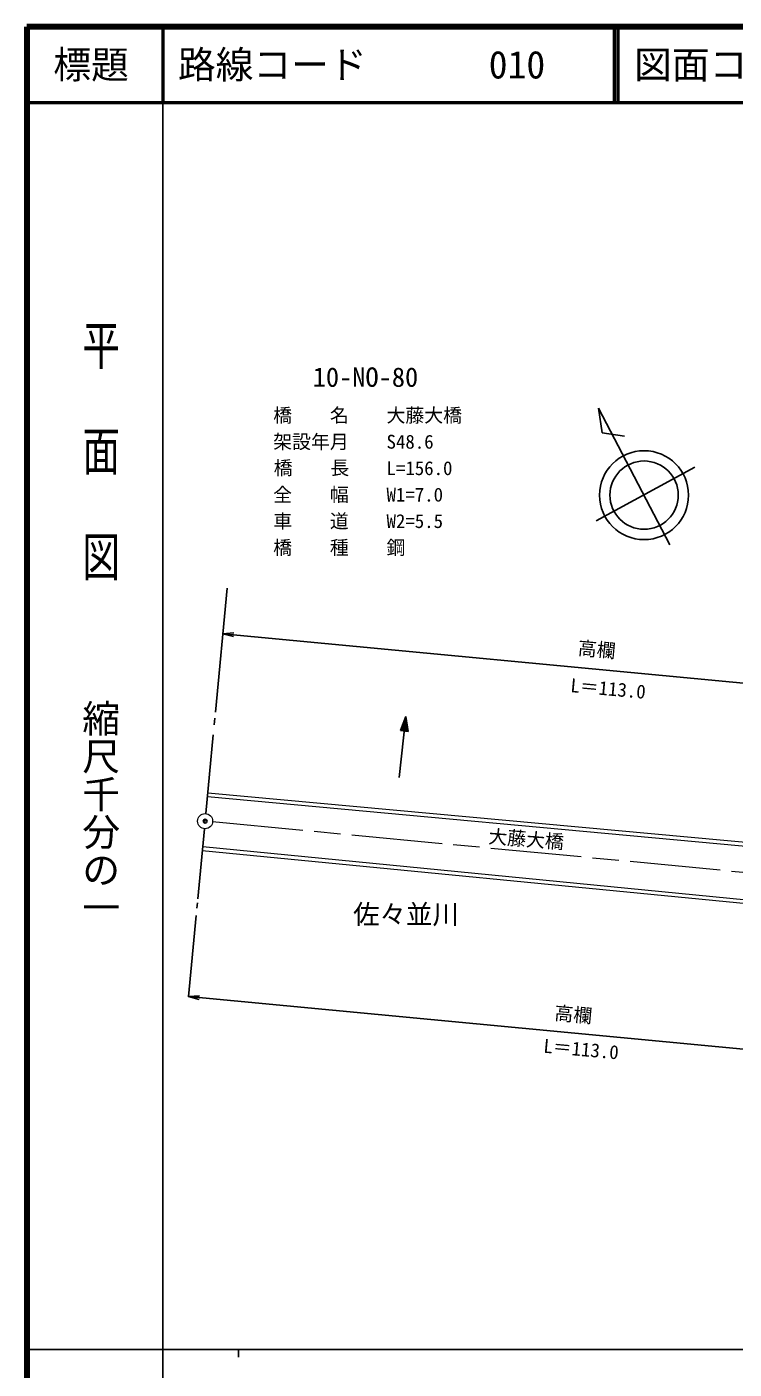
# Model space of a CAD drawing. Units: millimetres, scale not verified. Extents: x 40000 to 680000, y 20000 to 380000.
# Drawn here: x 40000 to 133634, y 202409 to 380000 of the extents above; entities that cross this region are included whole.
import ezdxf
from ezdxf.enums import TextEntityAlignment as Align

# ---------------------------------------------------------------- set-up
doc = ezdxf.new("R2010")
doc.units = ezdxf.units.MM
doc.header["$LTSCALE"] = 1000
doc.header["$PDMODE"] = 32
doc.header["$PDSIZE"] = 500
doc.linetypes.add('CHAIN', pattern=[18.5, 12, -1.5, 3.5, -1.5])
for name, color, linetype, lineweight in [('M-BGD', 7, 'Continuous', 13), ('M-BGD-RSTR', 3, 'Continuous', 13), ('M-BMK', 2, 'CHAIN', 13), ('M-BMK-SRVR', 3, 'Continuous', 25), ('M-OTRS', 6, 'Continuous', 25), ('M-STR-HTXT', 7, 'Continuous', 13), ('M-STR-STR1', 1, 'Continuous', 13), ('M-STR-STR3', 7, 'Continuous', 25), ('M-TTL', 2, 'Continuous', 140), ('M-TTL-BAND', 7, 'Continuous', 25), ('M-TTL-LINE', 7, 'Continuous', 50), ('M-TTL-TXT', 7, 'Continuous', 13)]:
    doc.layers.add(name, color=color, linetype=linetype, lineweight=lineweight)
doc.styles.add('@ＭＳ ゴシック', font='')
doc.styles.add('ＭＳ ゴシック', font='')
doc.styles.get('@ＭＳ ゴシック').set_extended_font_data('@MS Gothic')
doc.styles.get('ＭＳ ゴシック').set_extended_font_data('MS Gothic')

# ---------------------------------------------------------------- blocks, each defined once
blk = doc.blocks.new('open_arrow')
at = {"color": 0, "linetype": 'Continuous', "lineweight": -2}
blk.add_lwpolyline([(7.5, 1.25), (0, 0), (7.5, -1.25)], dxfattribs=at)

msp = doc.modelspace()

# ---------------------------------------------------------------- linework, layer by layer
at = {"layer": 'M-BGD', "lineweight": 25}
for p, q in [((89284, 280684), (90168, 288752)), ((90168, 288752), (89443, 286888)), ((89774, 287739), (90333, 287677)), ((89792, 287787), (90325, 287729)), ((89811, 287835), (90317, 287780)), ((89830, 287883), (90309, 287831)), ((89849, 287932), (90302, 287882)), ((89868, 287980), (90294, 287933)), ((89886, 288028), (90286, 287984)), ((89905, 288076), (90278, 288036)), ((89924, 288125), (90270, 288087)), ((89943, 288173), (90262, 288138)), ((89961, 288221), (90254, 288189)), ((89980, 288269), (90246, 288240)), ((89999, 288318), (90239, 288291)), ((90018, 288366), (90231, 288343)), ((90036, 288414), (90223, 288394)), ((90055, 288462), (90215, 288445)), ((90074, 288511), (90207, 288496)), ((90093, 288559), (90199, 288547)), ((90111, 288607), (90191, 288598)), ((90130, 288655), (90183, 288650)), ((90149, 288704), (90176, 288701)), ((90168, 288752), (90472, 286775)), ((89443, 286888), (90472, 286775)), ((89455, 286919), (90467, 286808)), ((89473, 286967), (90459, 286859)), ((89492, 287015), (90451, 286910)), ((89511, 287063), (90443, 286961)), ((89530, 287112), (90435, 287012)), ((89549, 287160), (90427, 287063)), ((89567, 287208), (90420, 287115)), ((89586, 287256), (90412, 287166)), ((89605, 287305), (90404, 287217)), ((89624, 287353), (90396, 287268)), ((89642, 287401), (90388, 287319)), ((89661, 287449), (90380, 287370)), ((89680, 287498), (90372, 287422)), ((89699, 287546), (90365, 287473)), ((89717, 287594), (90357, 287524)), ((89736, 287642), (90349, 287575)), ((89755, 287690), (90341, 287626))]:
    msp.add_line(p, q, dxfattribs=at)
at = {"layer": 'M-BGD'}
for p, q in [((63906, 278168), (166674, 268705)), ((63277, 271547), (175988, 260537))]:
    msp.add_line(p, q, dxfattribs=at)
at = {"layer": 'M-BGD-RSTR'}
msp.add_circle((63598, 274909), 1000, dxfattribs=at)
at = {"layer": 'M-BMK'}
msp.add_line((64597, 274867), (162138, 265562), dxfattribs=at)
at = {"layer": 'M-BMK-SRVR'}
for p, q in [((125112, 311455), (115679, 329546)), ((115679, 329546), (116181, 326292)), ((116181, 326292), (119106, 325833)), ((115378, 314652), (128424, 321733)), ((66525, 305724), (64965, 289314)), ((64892, 288541), (64808, 287654)), ((64680, 286311), (63692, 275912)), ((63500, 273895), (62622, 264650)), ((62571, 264115), (62504, 263408)), ((62412, 262445), (61391, 251702))]:
    msp.add_line(p, q, dxfattribs=at)
for radius in [5885, 4520]:
    msp.add_circle((121707, 318042), radius, dxfattribs=at)
at = {"layer": 'M-OTRS'}
msp.add_point((63605, 274914), dxfattribs=at)
at = {"layer": 'M-STR-STR1'}
for p, q in [((63954, 278666), (166719, 269203)), ((63228, 271049), (175942, 260039))]:
    msp.add_line(p, q, dxfattribs=at)
at = {"layer": 'M-STR-STR3'}
for p, q in [((177290, 289129), (65953, 299708)), ((174716, 240934), (61391, 251702))]:
    msp.add_line(p, q, dxfattribs=at)
at = {"layer": 'M-TTL'}
for p, q in [((40000, 380000), (40000, 20000)), ((680000, 380000), (40000, 380000))]:
    msp.add_line(p, q, dxfattribs=at)
at = {"layer": 'M-TTL-BAND'}
for p, q in [((58000, 370000), (58000, 20000)), ((40000, 205000), (579000, 205000)), ((68000, 205000), (68000, 204000))]:
    msp.add_line(p, q, dxfattribs=at)
at = {"layer": 'M-TTL-LINE'}
for p, q in [((58000, 380000), (58000, 370000)), ((117750, 380000), (117750, 370000)), ((118250, 380000), (118250, 370000)), ((40000, 370000), (680000, 370000))]:
    msp.add_line(p, q, dxfattribs=at)

# ---------------------------------------------------------------- block references
at = {"layer": 'M-STR-STR3', "xscale": 193, "yscale": 193, "rotation": 354.6}
for p in [(65953, 299708), (61391, 251702)]:
    msp.add_blockref('open_arrow', p, dxfattribs=at)

# ---------------------------------------------------------------- texts
at = {"layer": 'M-STR-HTXT', "style": 'ＭＳ ゴシック'}
msp.add_text('佐々並川', height=2566, dxfattribs=at).set_placement((83199, 260539), align=Align.BOTTOM_LEFT)
at = {"layer": 'M-STR-STR1', "style": 'ＭＳ ゴシック'}
for s, height, p in [('10-NO-80', 2566, (77843, 331606)), ('橋\u3000\u3000名', 1833, (72615, 327143)), ('大藤大橋', 1833, (87615, 327143)), ('架設年月', 1833, (72615, 323643)), ('S48.6', 1833, (87615, 323643)), ('橋\u3000  長', 1833, (72683, 320194)), ('L=156.0', 1833, (87615, 320143)), ('全\u3000\u3000幅', 1833, (72615, 316643)), ('W1=7.0', 1833, (87615, 316643)), ('車\u3000\u3000道', 1833, (72615, 313143)), ('W2=5.5', 1833, (87615, 313143)), ('橋\u3000\u3000種', 1833, (72615, 309643)), ('鋼', 1833, (87615, 309643))]:
    msp.add_text(s, height=height, dxfattribs=at).set_placement(p, align=Align.BOTTOM_LEFT)
msp.add_text('大藤大橋', height=1833, rotation=355.498, dxfattribs=at).set_placement((101003, 271476), align=Align.BOTTOM_LEFT)
at = {"layer": 'M-STR-STR3', "style": 'ＭＳ ゴシック'}
for s, p in [('高欄', (112829, 296405)), ('L＝113.0', (111849, 291445)), ('高欄', (109725, 248109)), ('L＝113.0', (108277, 243740))]:
    msp.add_text(s, height=1833, rotation=354.806, dxfattribs=at).set_placement(p, align=Align.BOTTOM_LEFT)
at = {"layer": 'M-TTL-BAND', "style": '@ＭＳ ゴシック', "width": 1.4}
msp.add_text('平  面  図', height=3666, rotation=270, dxfattribs=at).set_placement((49777, 306475), align=Align.MIDDLE_RIGHT)
at = {"layer": 'M-TTL-BAND', "style": '@ＭＳ ゴシック'}
msp.add_text('縮尺千分の一', height=3666, rotation=270, dxfattribs=at).set_placement((49777, 261030), align=Align.MIDDLE_RIGHT)
at = {"layer": 'M-TTL-TXT', "style": 'ＭＳ ゴシック'}
msp.add_text('標題', height=3666, dxfattribs=at).set_placement((48500, 375000), align=Align.MIDDLE_CENTER)
for s, p in [('路線コード', (60000, 375000)), ('010', (101142, 375000)), ('図面コード', (120380, 375000))]:
    msp.add_text(s, height=3666, dxfattribs=at).set_placement(p, align=Align.MIDDLE_LEFT)

doc.saveas('drawing.dxf')
